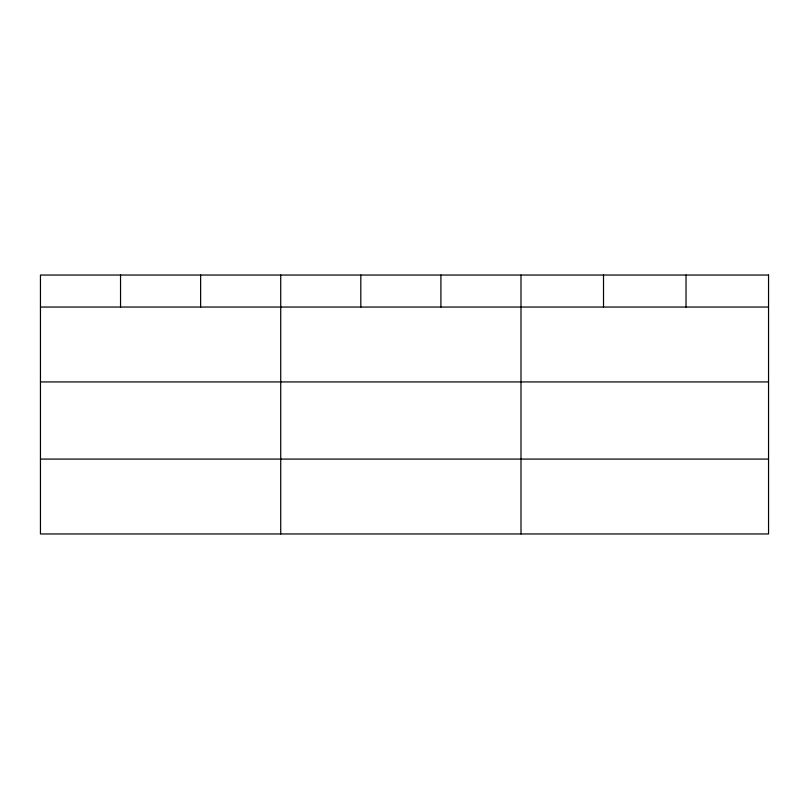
<?xml version="1.0" encoding="UTF-8"?>
<svg xmlns="http://www.w3.org/2000/svg" width="809" height="809" viewBox="0 0 809 809"><rect width="100%" height="100%" fill="white"/><g stroke="black" fill="none" stroke-linecap="round" stroke-linejoin="round"><path stroke-width="1.21" d="M40.45 307.046L768.55 307.046M40.45 381.929L768.55 381.929M40.45 459.077L768.55 459.077M686.032 275.04L686.032 307.046M603.514 275.04L603.514 307.046M520.996 275.04L520.996 533.96M440.905 275.04L440.905 307.046M360.814 275.04L360.814 307.046M280.723 275.04L280.723 533.96M200.632 275.04L200.632 307.046M120.541 275.04L120.541 307.046M768.55 275.04L40.45 275.04L40.45 533.96L768.55 533.96L768.55 275.04"/></g></svg>
